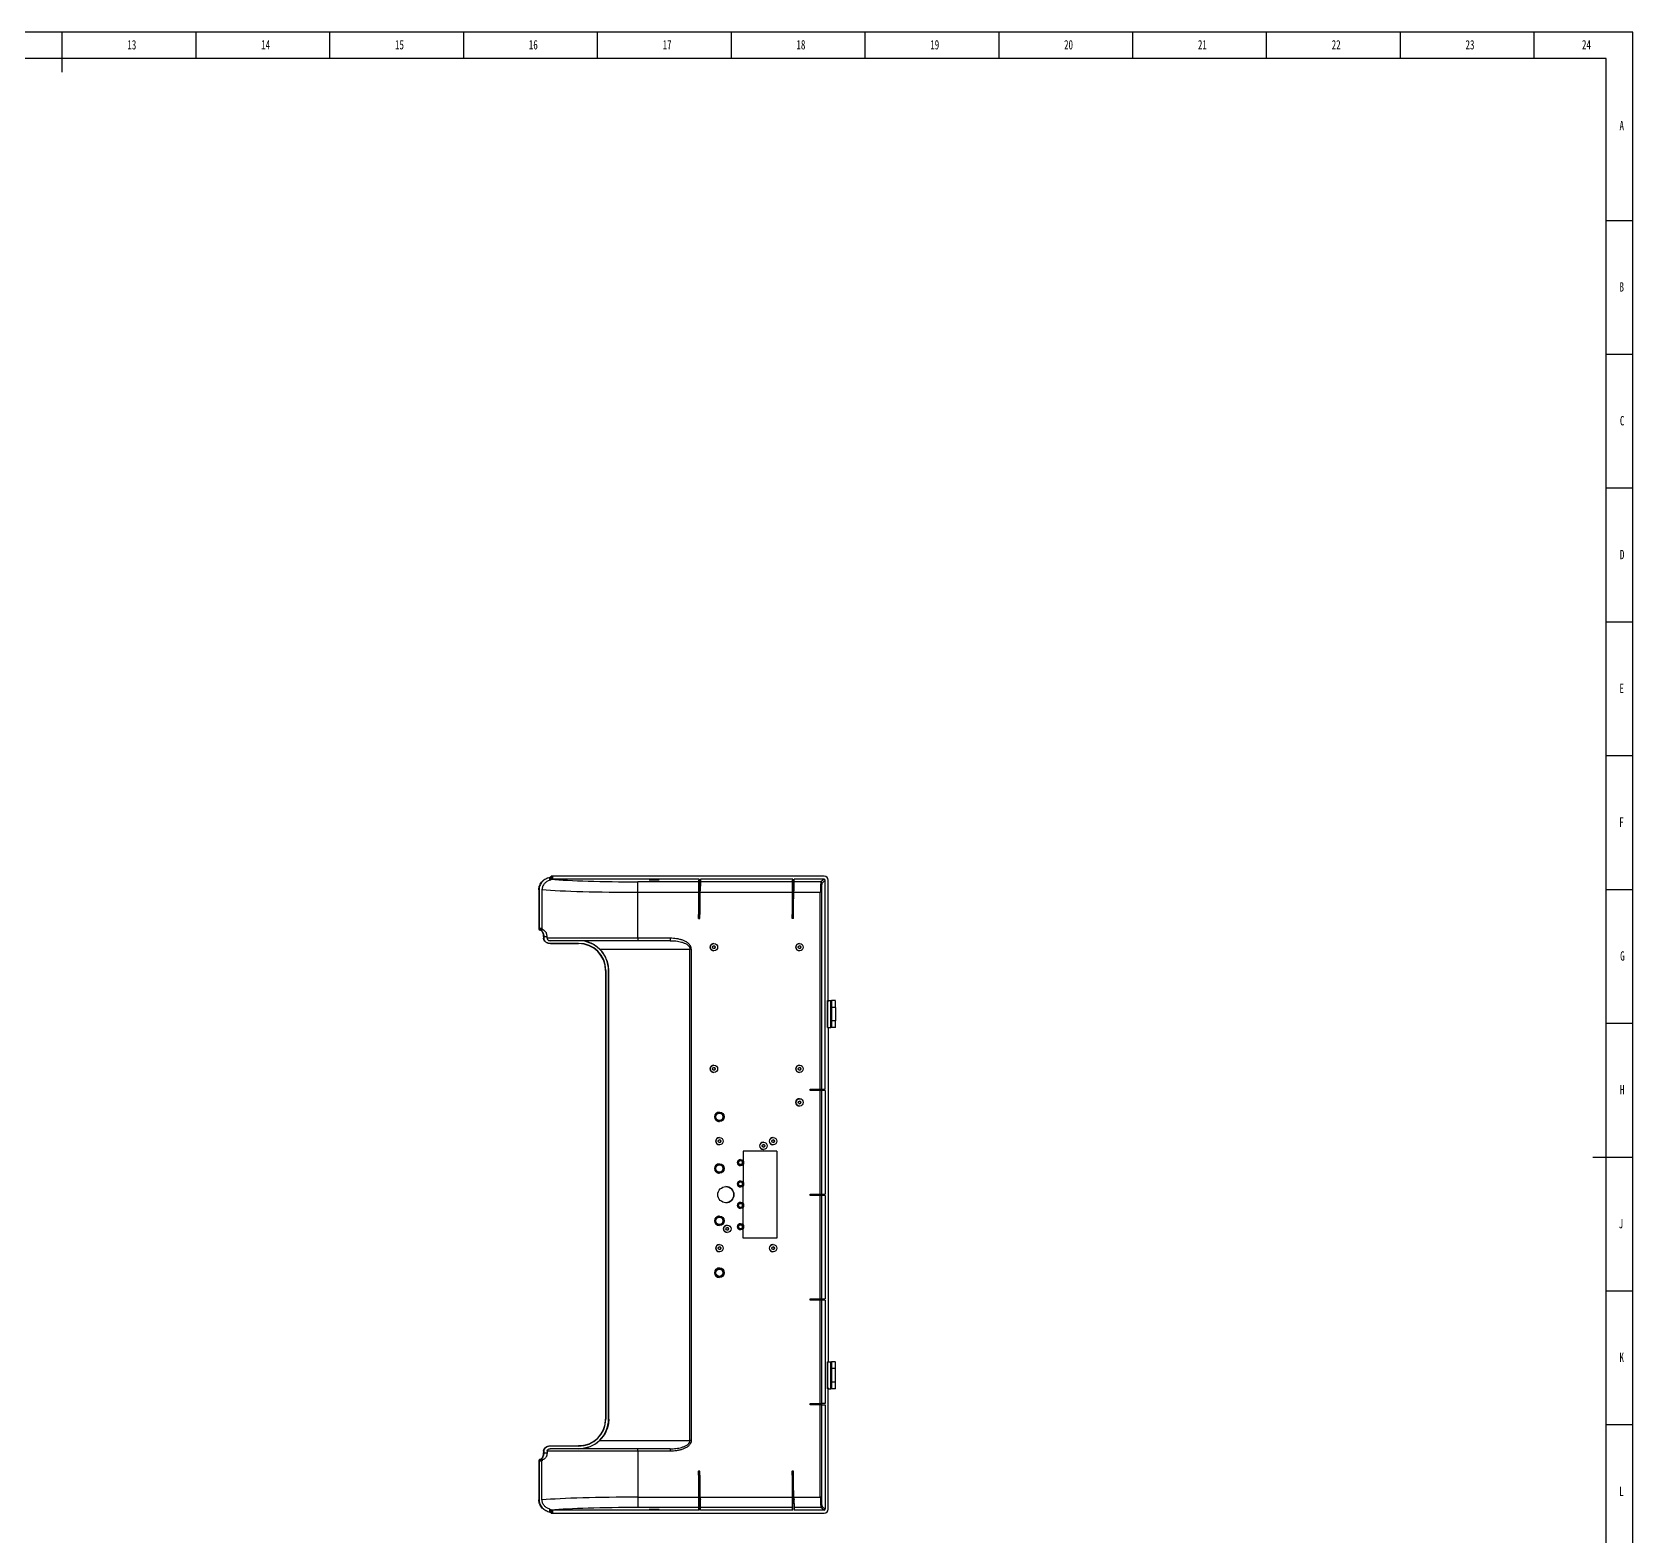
# Model space of a CAD drawing. Header units: millimetres. Extents: x 0 to 2378, y -348 to 1682.
# Drawn here: x 1182 to 2378, y 558 to 1682 of the extents above; entities that cross this region are included whole.
import ezdxf

# ---------------------------------------------------------------- set-up
doc = ezdxf.new("R2010")
doc.units = ezdxf.units.MM
doc.header["$LTSCALE"] = 2
doc.layers.add('10', color=7, linetype='Continuous')
doc.layers.add('5', color=7, linetype='Continuous')
doc.styles.add('SLDTEXTSTYLE5', font='TXT', dxfattribs={"width": 0.7})

msp = doc.modelspace()

# ---------------------------------------------------------------- linework, layer by layer
at = {"color": 7, "linetype": 'Continuous', "lineweight": 25}
for p, q in [((1560.3, 1041), (1560.3, 1012)), ((1560.5, 1041), (1560.3, 1041)), ((1560.5, 1041), (1560.5, 1012)), ((1562.7, 1041), (1562.7, 1012)), ((1568.6, 1048.1), (1568.6, 1050.2)), ((1568.6, 1050.2), (1569.6, 1050.2)), ((1569.6, 1048.8), (1569.6, 1051)), ((1569.6, 1051), (1569.6, 1051)), ((1569.6, 1050.2), (1569.6, 1048.5)), ((1569.6, 1048.8), (1569.6, 1048.8)), ((1570.6, 1051.1), (1570.6, 1048.9)), ((1773.6, 1051.1), (1570.6, 1051.1)), ((1680.1, 1048.9), (1570.6, 1048.9)), ((1679.7, 1046.8), (1634.4, 1046.8)), ((1645, 1048.5), (1645, 1048.3)), ((1645, 1048.3), (1648, 1048.3)), ((1648.1, 1048.5), (1645.1, 1048.5)), ((1648, 1048.5), (1648, 1048.3)), ((1679.7, 1046.8), (1680.1, 1048.9)), ((1680.1, 1048.9), (1680.1, 1043.7)), ((1680.1, 1043.7), (1681.1, 1043.7)), ((1750.1, 1048.9), (1681.1, 1048.9)), ((1681.1, 1048.9), (1681.1, 1043.7)), ((1749.7, 1046.8), (1681.1, 1046.8)), ((1749.7, 1046.8), (1750.1, 1048.9)), ((1750.1, 1048.9), (1750.1, 1043.7)), ((1750.1, 1043.7), (1751.1, 1043.7)), ((1773.6, 1048.9), (1751.1, 1048.9)), ((1751.1, 1043.7), (1751.1, 1048.9)), ((1771.2, 1046.8), (1751.1, 1046.8)), ((1773.6, 1048.9), (1771.2, 1046.8)), ((1772, 1046), (1774.4, 1048.1)), ((1774.4, 944.3), (1774.4, 1048.1)), ((1774.4, 1048.1), (1774.4, 1048.1)), ((1776.6, 958.1), (1776.6, 1048.1)), ((1634.3, 1039.1), (1634.3, 1039.1)), ((1634.3, 1004.7), (1634.3, 1039.1)), ((1634.3, 1039.1), (1679.6, 1039.1)), ((1679.6, 1039.1), (1679.6, 1019.6)), ((1679.7, 1039.1), (1680.1, 1040.7)), ((1679.7, 1039.1), (1680.7, 1039.1)), ((1679.7, 1034.1), (1679.7, 1022.6)), ((1679.7, 1034.1), (1680.7, 1034.1)), ((1680.1, 1040.7), (1681.1, 1040.7)), ((1680.7, 1039.1), (1681.1, 1040.7)), ((1680.7, 1039.1), (1749.6, 1039.1)), ((1680.7, 1034.1), (1680.7, 1022.6)), ((1749.6, 1039.1), (1749.6, 1019.6)), ((1749.7, 1039.1), (1750.1, 1040.7)), ((1749.7, 1039.1), (1750.7, 1039.1)), ((1749.7, 1034.1), (1749.7, 1022.6)), ((1750.7, 1034.1), (1749.7, 1034.1)), ((1751.1, 1040.7), (1750.1, 1040.7)), ((1750.7, 1039.1), (1751.1, 1040.7)), ((1750.7, 1039.1), (1770.7, 1039.1)), ((1750.7, 1022.6), (1750.7, 1034.1)), ((1771.5, 1039.1), (1770.7, 1039.1)), ((1770.7, 891.9), (1770.7, 1039.1)), ((1771.5, 1039.1), (1771.5, 891.9)), ((1679.6, 1019.6), (1679.6, 1019.6)), ((1679.6, 1019.6), (1680.6, 1019.6)), ((1679.7, 1022.6), (1680.7, 1022.6)), ((1749.6, 1019.6), (1749.6, 1019.6)), ((1750.6, 1019.6), (1749.6, 1019.6)), ((1749.7, 1022.6), (1750.7, 1022.6)), ((1560.5, 1012), (1560.3, 1012)), ((1563.9, 1006.1), (1563.9, 1004.7)), ((1564.1, 1006.1), (1563.9, 1006.1)), ((1564.1, 1006.1), (1566.5, 1006.1)), ((1564.1, 1006.1), (1564.1, 1004.7)), ((1566.5, 1004.7), (1566.5, 1006.1)), ((1564.1, 1004.7), (1563.9, 1004.7)), ((1634.3, 1004.7), (1566.5, 1004.7)), ((1590.1, 1002.9), (1568.8, 1002.9)), ((1569, 1000.9), (1590.1, 1000.9)), ((1590.1, 1000.7), (1569, 1000.7)), ((1590.4, 1002.9), (1590.1, 1002.9)), ((1658.5, 1002.9), (1590.4, 1002.9)), ((1605.7, 996.7), (1673.3, 996.7)), ((1658.5, 1004.7), (1634.3, 1004.7)), ((1673.3, 629.4), (1673.3, 996.7)), ((1674.3, 996.7), (1673.3, 996.7)), ((1674.3, 996.7), (1674.3, 629.4)), ((1691.2, 1000.8), (1691.1, 1000.8)), ((1691.1, 995.3), (1691.2, 995.3)), ((1755.2, 1000.8), (1755.1, 1000.8)), ((1755.1, 995.3), (1755.2, 995.3)), ((1610.1, 980.7), (1610.1, 645.4)), ((1610.4, 980.7), (1610.1, 980.7)), ((1610.4, 980.7), (1610.4, 645.4)), ((1612.3, 645.4), (1612.3, 980.7)), ((1612.3, 980.7), (1612.6, 980.7)), ((1612.6, 645.4), (1612.6, 980.7)), ((1776, 958.1), (1776.6, 957.5)), ((1776, 958.1), (1776, 938.1)), ((1776, 938.1), (1776, 958.1)), ((1776.6, 958.1), (1776.6, 957.5)), ((1776.6, 958.1), (1778.5, 958.1)), ((1778.5, 938.1), (1778.5, 958.1)), ((1778.5, 958.1), (1779, 958.1)), ((1779, 958.1), (1779, 938.1)), ((1779, 958.1), (1779.1, 958.1)), ((1782.1, 958.1), (1779.1, 958.1)), ((1779.1, 953.1), (1779.1, 943.1)), ((1782.1, 953.1), (1779.1, 953.1)), ((1779.1, 951.6), (1779.1, 944.6)), ((1779.1, 944.6), (1779.1, 951.6)), ((1779.1, 951.6), (1779.1, 951.6)), ((1782.1, 953.1), (1782.1, 943.1)), ((1774.4, 891.9), (1774.4, 944.3)), ((1776, 938.1), (1778.5, 938.1)), ((1776, 938.1), (1776, 938.1)), ((1776.6, 938.1), (1776.6, 812.6)), ((1779, 938.1), (1778.5, 938.1)), ((1779.1, 938.1), (1779, 938.1)), ((1779.1, 944.6), (1779.1, 944.6)), ((1782.1, 943.1), (1779.1, 943.1)), ((1782.1, 938.1), (1779.1, 938.1)), ((1691.2, 909.8), (1691.1, 909.8)), ((1755.2, 909.8), (1755.1, 909.8)), ((1691.1, 904.3), (1691.2, 904.3)), ((1755.1, 904.3), (1755.2, 904.3)), ((1763.1, 890.9), (1763.1, 891.9)), ((1763.1, 891.9), (1771.6, 891.9)), ((1763.1, 890.9), (1763.1, 891.9)), ((1763.1, 891.9), (1763.1, 891.9)), ((1771.6, 890.9), (1763.1, 890.9)), ((1763.1, 890.9), (1763.1, 890.9)), ((1770.7, 813.6), (1770.7, 890.9)), ((1771.5, 890.9), (1771.5, 813.6)), ((1771.6, 891.9), (1771.6, 890.9)), ((1771.6, 891.9), (1774.4, 891.9)), ((1774.4, 890.9), (1771.6, 890.9)), ((1774.4, 890.9), (1774.4, 813.6)), ((1695.4, 874.9), (1695.3, 874.9)), ((1755.2, 884.8), (1755.1, 884.8)), ((1755.1, 879.3), (1755.2, 879.3)), ((1695.3, 867.8), (1695.4, 867.8)), ((1695.4, 855.8), (1695.3, 855.8)), ((1695.3, 850.3), (1695.4, 850.3)), ((1728.2, 852.3), (1728.1, 852.3)), ((1735.4, 855.8), (1735.3, 855.8)), ((1735.3, 850.3), (1735.4, 850.3)), ((1711.1, 839.4), (1711.1, 839.4)), ((1738.1, 845.6), (1713.1, 845.6)), ((1713.1, 845.6), (1713.1, 838.3)), ((1728.1, 846.8), (1728.2, 846.8)), ((1738.1, 845.6), (1738.1, 780.6)), ((1738.1, 845.6), (1738.1, 780.6)), ((1695.4, 836.1), (1695.3, 836.1)), ((1695.3, 829), (1695.4, 829)), ((1711.1, 834.8), (1711.1, 834.8)), ((1713.1, 835.8), (1713.1, 822.3)), ((1711.1, 823.4), (1711.1, 823.4)), ((1711.1, 818.8), (1711.1, 818.8)), ((1713.1, 806.3), (1713.1, 819.8)), ((1763.1, 812.6), (1763.1, 813.6)), ((1763.1, 813.6), (1771.6, 813.6)), ((1763.1, 812.6), (1763.1, 813.6)), ((1763.1, 813.6), (1763.1, 813.6)), ((1771.6, 813.6), (1771.6, 812.6)), ((1771.6, 813.6), (1774.4, 813.6)), ((1711.1, 807.4), (1711.1, 807.4)), ((1711.1, 802.8), (1711.1, 802.8)), ((1713.1, 790.3), (1713.1, 803.8)), ((1771.6, 812.6), (1763.1, 812.6)), ((1763.1, 812.6), (1763.1, 812.6)), ((1770.7, 735.3), (1770.7, 812.6)), ((1771.5, 812.6), (1771.5, 735.3)), ((1774.4, 812.6), (1771.6, 812.6)), ((1774.4, 812.6), (1774.4, 735.3)), ((1776.6, 812.6), (1776.6, 688.1)), ((1695.4, 797.1), (1695.3, 797.1)), ((1695.3, 790), (1695.4, 790)), ((1701.2, 790.3), (1701.1, 790.3)), ((1711.1, 791.4), (1711.1, 791.4)), ((1701.1, 784.8), (1701.2, 784.8)), ((1711.1, 786.8), (1711.1, 786.8)), ((1713.1, 780.6), (1713.1, 787.8)), ((1738.1, 780.6), (1713.1, 780.6)), ((1695.4, 775.8), (1695.3, 775.8)), ((1695.3, 770.3), (1695.4, 770.3)), ((1735.4, 775.8), (1735.3, 775.8)), ((1735.3, 770.3), (1735.4, 770.3)), ((1695.4, 758.4), (1695.3, 758.4)), ((1695.3, 751.3), (1695.4, 751.3)), ((1763.1, 734.3), (1763.1, 735.3)), ((1763.1, 735.3), (1771.6, 735.3)), ((1763.1, 734.3), (1763.1, 735.3)), ((1763.1, 735.3), (1763.1, 735.3)), ((1771.6, 734.3), (1763.1, 734.3)), ((1763.1, 734.3), (1763.1, 734.3)), ((1770.7, 657), (1770.7, 734.3)), ((1771.5, 734.3), (1771.5, 657)), ((1771.6, 735.3), (1771.6, 734.3)), ((1771.6, 735.3), (1774.4, 735.3)), ((1774.4, 734.3), (1771.6, 734.3)), ((1774.4, 734.3), (1774.4, 683.1)), ((1774.4, 683.1), (1774.4, 657)), ((1776, 668.1), (1776, 688.1)), ((1776, 688.1), (1776, 668.1)), ((1776, 688.1), (1778.5, 688.1)), ((1776, 688.1), (1776, 688.1)), ((1778.5, 668.1), (1778.5, 688.1)), ((1778.5, 688.1), (1779, 688.1)), ((1779, 688.1), (1779, 668.1)), ((1779.1, 688.1), (1779, 688.1)), ((1782.1, 688.1), (1779.1, 688.1)), ((1782.1, 683.1), (1779.1, 683.1)), ((1779.1, 673.1), (1779.1, 683.1)), ((1782.1, 673.1), (1782.1, 683.1)), ((1779.1, 674.6), (1779.1, 681.6)), ((1779.1, 681.6), (1779.1, 674.6)), ((1779.1, 681.6), (1779.1, 681.6)), ((1779.1, 674.6), (1779.1, 674.6)), ((1782.1, 673.1), (1779.1, 673.1)), ((1776.6, 668.7), (1776, 668.1)), ((1776.6, 668.7), (1776.6, 668.1)), ((1776.6, 578.1), (1776.6, 668.1)), ((1776.6, 668.1), (1778.5, 668.1)), ((1779, 668.1), (1778.5, 668.1)), ((1779, 668.1), (1779.1, 668.1)), ((1782.1, 668.1), (1779.1, 668.1)), ((1763.1, 656), (1763.1, 657)), ((1763.1, 657), (1771.6, 657)), ((1763.1, 657), (1763.1, 656)), ((1763.1, 657), (1763.1, 657)), ((1771.6, 656), (1763.1, 656)), ((1763.1, 656), (1763.1, 656)), ((1770.7, 587.1), (1770.7, 656)), ((1771.5, 656), (1771.5, 587.1)), ((1771.6, 657), (1771.6, 656)), ((1774.4, 657), (1771.6, 657)), ((1771.6, 656), (1774.4, 656)), ((1774.4, 656), (1774.4, 578.1)), ((1610.4, 645.4), (1610.1, 645.4)), ((1612.3, 645.4), (1612.6, 645.4)), ((1590.1, 623.2), (1568.8, 623.2)), ((1569, 625.4), (1590.1, 625.4)), ((1590.1, 625.2), (1569, 625.2)), ((1590.4, 623.2), (1590.1, 623.2)), ((1658.5, 623.2), (1590.4, 623.2)), ((1605.7, 629.4), (1673.3, 629.4)), ((1674.3, 629.4), (1673.3, 629.4)), ((1560.3, 614.1), (1560.3, 585.1)), ((1560.5, 614.1), (1560.3, 614.1)), ((1560.5, 614.1), (1560.5, 585.1)), ((1562.7, 585.1), (1562.7, 614.1)), ((1563.9, 621.4), (1563.9, 620.1)), ((1564.1, 621.4), (1563.9, 621.4)), ((1564.1, 620.1), (1563.9, 620.1)), ((1564.1, 621.4), (1564.1, 620.1)), ((1564.1, 620.1), (1566.5, 620.1)), ((1566.5, 621.4), (1566.5, 620.1)), ((1634.3, 621.4), (1566.5, 621.4)), ((1634.3, 621.4), (1634.3, 587.1)), ((1658.5, 621.4), (1634.3, 621.4)), ((1679.6, 606.6), (1679.6, 587.1)), ((1679.6, 606.6), (1679.6, 606.6)), ((1679.6, 606.6), (1680.6, 606.6)), ((1679.7, 603.6), (1679.7, 592)), ((1679.7, 603.6), (1680.7, 603.6)), ((1680.7, 603.6), (1680.7, 592)), ((1749.6, 606.6), (1749.6, 587.1)), ((1749.6, 606.6), (1749.6, 606.6)), ((1749.6, 606.6), (1750.6, 606.6)), ((1749.7, 603.6), (1749.7, 592)), ((1750.7, 603.6), (1749.7, 603.6)), ((1750.7, 592), (1750.7, 603.6)), ((1634.3, 587.1), (1634.3, 587.1)), ((1634.3, 587.1), (1679.6, 587.1)), ((1679.7, 592), (1680.7, 592)), ((1679.7, 587), (1680.1, 585.4)), ((1679.7, 587), (1680.7, 587)), ((1680.7, 587.1), (1749.6, 587.1)), ((1680.7, 587), (1681.1, 585.4)), ((1749.7, 592), (1750.7, 592)), ((1749.7, 587), (1750.1, 585.4)), ((1750.7, 587), (1749.7, 587)), ((1750.7, 587.1), (1770.7, 587.1)), ((1750.7, 587), (1751.1, 585.4)), ((1771.5, 587.1), (1770.7, 587.1)), ((1560.3, 585.1), (1560.5, 585.1)), ((1568.6, 575.9), (1568.6, 578)), ((1569.6, 575.9), (1568.6, 575.9)), ((1569.6, 577.6), (1569.6, 575.9)), ((1569.6, 577.3), (1569.6, 577.3)), ((1569.6, 575.1), (1569.6, 577.3)), ((1569.6, 575.1), (1569.6, 575.1)), ((1639.2, 577.3), (1570.6, 577.3)), ((1570.6, 577.3), (1570.6, 575.1)), ((1570.6, 575.1), (1773.6, 575.1)), ((1679.7, 579.3), (1634.4, 579.3)), ((1680.1, 577.3), (1639.2, 577.3)), ((1648, 577.8), (1645, 577.8)), ((1645, 577.8), (1645, 577.6)), ((1645.1, 577.6), (1648.1, 577.6)), ((1648, 577.8), (1648, 577.6)), ((1680.1, 577.3), (1679.7, 579.3)), ((1680.1, 585.4), (1681.1, 585.4)), ((1680.1, 577.3), (1680.1, 582.4)), ((1680.1, 582.4), (1681.1, 582.4)), ((1681.1, 577.3), (1681.1, 582.4)), ((1749.7, 579.3), (1681.1, 579.3)), ((1750.1, 577.3), (1681.1, 577.3)), ((1750.1, 577.3), (1749.7, 579.3)), ((1750.1, 585.4), (1751.1, 585.4)), ((1750.1, 577.3), (1750.1, 582.4)), ((1751.1, 582.4), (1750.1, 582.4)), ((1751.1, 582.4), (1751.1, 577.3)), ((1771.2, 579.3), (1751.1, 579.3)), ((1773.6, 577.3), (1751.1, 577.3)), ((1773.6, 577.3), (1771.2, 579.3)), ((1772, 580.1), (1774.4, 578.1)), ((1774.4, 578.1), (1774.4, 578.1))]:
    msp.add_line(p, q, dxfattribs=at)
at = {"color": 7, "linetype": 'Continuous', "lineweight": 25, "flags": 128}
for points in [[(1779.1, 951.6), (1779.1, 952.4), (1779.1, 953), (1779.1, 953.5), (1779.1, 953.7), (1779.1, 953.5), (1779.1, 953), (1779.1, 952.4), (1779.1, 951.6)], [(1779.1, 944.6), (1779.1, 943.8), (1779.1, 943.1), (1779.1, 942.6), (1779.1, 942.5), (1779.1, 942.6), (1779.1, 943.1), (1779.1, 943.8), (1779.1, 944.6)], [(1779.1, 681.6), (1779.1, 682.4), (1779.1, 683), (1779.1, 683.5), (1779.1, 683.7), (1779.1, 683.5), (1779.1, 683), (1779.1, 682.4), (1779.1, 681.6)], [(1779.1, 674.6), (1779.1, 673.7), (1779.1, 673.1), (1779.1, 672.6), (1779.1, 672.5), (1779.1, 672.6), (1779.1, 673.1), (1779.1, 673.7), (1779.1, 674.6)]]:
    msp.add_lwpolyline(points, dxfattribs=at)
at = {"color": 7, "linetype": 'Continuous', "lineweight": 25}
for centre, radius in [((1691.2, 998.1), 2.75), ((1691.2, 998.1), 1), ((1755.2, 998.1), 2.75), ((1755.2, 998.1), 1), ((1691.2, 907.1), 2.75), ((1755.2, 907.1), 2.75), ((1691.2, 907.1), 1), ((1755.2, 907.1), 1), ((1695.4, 871.3), 3.55), ((1695.4, 871.3), 2.75), ((1755.2, 882.1), 2.75), ((1755.2, 882.1), 1), ((1695.4, 853.1), 2.75), ((1695.4, 853.1), 1), ((1728.2, 849.6), 2.75), ((1728.2, 849.6), 1), ((1735.4, 853.1), 2.75), ((1735.4, 853.1), 1), ((1711.1, 837.1), 2.3), ((1711.1, 837.1), 1.5), ((1695.4, 832.6), 3.55), ((1695.4, 832.6), 2.75), ((1700.1, 813.1), 6), ((1711.1, 821.1), 2.3), ((1711.1, 821.1), 1.5), ((1711.1, 805.1), 2.3), ((1711.1, 805.1), 1.5), ((1695.4, 793.6), 3.55), ((1695.4, 793.6), 2.75), ((1701.2, 787.6), 2.75), ((1711.1, 789.1), 2.3), ((1711.1, 789.1), 1.5), ((1701.2, 787.6), 1), ((1695.4, 773.1), 2.75), ((1695.4, 773.1), 1), ((1735.4, 773.1), 2.75), ((1735.4, 773.1), 1), ((1695.4, 754.8), 3.55), ((1695.4, 754.8), 2.75)]:
    msp.add_circle(centre, radius, dxfattribs=at)
for centre, radius, start, end in [((1873, 1040.9), 193.4, 178.2292, 180.5372), ((1605.7, 1043), 74.4, 358.2292, 0.5372), ((1606.7, 1043), 74.4, 358.2292, 0.5372), ((1943, 1040.9), 193.4, 178.2292, 180.5372), ((1675.7, 1043), 74.4, 358.2292, 0.5372), ((1676.7, 1043), 74.4, 358.2292, 0.5372), ((1771.1, 1046), 0.802, 0.2046, 89.7918), ((1803.6, 1035.3), 124, 178.2292, 180.5372), ((1804.6, 1035.3), 124, 178.2292, 180.5372), ((1873.6, 1035.3), 124, 178.2292, 180.5372), ((1874.6, 1035.3), 124, 178.2292, 180.5372), ((1613.5, 1021.8), 66.1, 358.0505, 0.6496), ((1614.5, 1021.8), 66.1, 358.0505, 0.6496), ((1683.5, 1021.8), 66.1, 358.0505, 0.6496), ((1684.5, 1021.8), 66.1, 358.0505, 0.6496), ((1568.1, 1000.9), 0.835, 349.6384, 3.4203), ((1589.3, 1000.9), 0.835, 349.6384, 3.4203), ((1698.2, 1004.3), 39.7, 179.3504, 181.9495), ((1691.1, 998.1), 2.75, 90.0027, 269.9973), ((1691.1, 998.1), 1, 272.8643, 87.1357), ((1755.1, 998.1), 2.75, 90.0027, 269.9973), ((1755.1, 998.1), 1, 272.8643, 87.1357), ((1668.9, 954.3), 110.2, 359.3503, 1.9496), ((1671.9, 954.3), 110.2, 359.3503, 1.9496), ((1668.9, 941.8), 110.2, 358.0504, 0.6497), ((1671.9, 941.8), 110.2, 358.0504, 0.6497), ((1691.1, 907.1), 2.75, 90.0027, 269.9973), ((1755.1, 907.1), 2.75, 90.0027, 269.9973), ((1691.1, 907.1), 1, 272.8643, 87.1357), ((1755.1, 907.1), 1, 272.8643, 87.1357), ((1695.3, 871.3), 3.55, 90.0019, 180.0018), ((1695.3, 871.3), 2.75, 270.0027, 89.9973), ((1755.1, 882.1), 2.75, 90.0027, 269.9973), ((1755.1, 882.1), 1, 272.8643, 87.1357), ((1695.3, 871.3), 3.55, 179.9979, 269.9984), ((1695.3, 853.1), 2.75, 90.0027, 269.9973), ((1695.3, 853.1), 1, 271.9534, 88.0466), ((1728.1, 849.6), 2.75, 90.0017, 180.002), ((1728.1, 849.6), 2.75, 179.9977, 269.9986), ((1728.1, 849.6), 1, 271.9535, 88.0465), ((1735.3, 853.1), 2.75, 90.0027, 269.9973), ((1735.3, 853.1), 1, 271.9535, 88.0465), ((1711.1, 837.1), 2.3, 90.0025, 269.9975), ((1711.1, 837.1), 1.5, 271.5632, 88.4368), ((1695.3, 832.6), 3.55, 90.0019, 180.0018), ((1695.3, 832.6), 3.55, 179.9979, 269.9984), ((1695.3, 832.6), 2.75, 270.0027, 89.9973), ((1700.1, 813.1), 6, 270.0028, 89.9972), ((1711.1, 821.1), 2.3, 90.0025, 269.9975), ((1711.1, 821.1), 1.5, 271.5632, 88.4368), ((1711.1, 805.1), 2.3, 90.0025, 269.9975), ((1711.1, 805.1), 1.5, 271.5632, 88.4368), ((1695.3, 793.6), 3.55, 90.0016, 180.0021), ((1695.3, 793.6), 3.55, 179.9982, 269.9981), ((1695.3, 793.6), 2.75, 270.0027, 89.9973), ((1701.1, 787.6), 2.75, 90.0017, 180.002), ((1711.1, 789.1), 2.3, 90.0025, 269.9975), ((1711.1, 789.1), 1.5, 271.5633, 88.4367), ((1701.1, 787.6), 2.75, 179.9977, 269.9986), ((1701.1, 787.6), 1, 271.9534, 88.0466), ((1695.3, 773.1), 2.75, 90.0027, 269.9973), ((1695.3, 773.1), 1, 271.9534, 88.0466), ((1735.3, 773.1), 2.75, 90.0027, 269.9973), ((1735.3, 773.1), 1, 271.9534, 88.0466), ((1695.3, 754.8), 3.55, 90.0016, 180.0021), ((1695.3, 754.8), 3.55, 179.9982, 269.9981), ((1695.3, 754.8), 2.75, 270.0027, 89.9973), ((1668.9, 684.3), 110.2, 359.3503, 1.9496), ((1671.9, 684.3), 110.2, 359.3503, 1.9496), ((1668.9, 671.8), 110.2, 358.0504, 0.6497), ((1671.9, 671.8), 110.2, 358.0504, 0.6497), ((1568.1, 625.2), 0.835, 356.5797, 10.3616), ((1589.3, 625.2), 0.835, 356.5797, 10.3616), ((1698.2, 621.8), 39.7, 178.0505, 180.6496), ((1613.5, 604.3), 66.1, 359.3504, 1.9495), ((1614.5, 604.3), 66.1, 359.3504, 1.9495), ((1683.5, 604.3), 66.1, 359.3504, 1.9495), ((1684.5, 604.3), 66.1, 359.3504, 1.9495), ((1873, 585.2), 193.4, 179.4628, 181.7708), ((1803.6, 590.8), 124, 179.4628, 181.7708), ((1804.6, 590.8), 124, 179.4628, 181.7708), ((1943, 585.2), 193.4, 179.4628, 181.7708), ((1873.6, 590.8), 124, 179.4628, 181.7708), ((1874.6, 590.8), 124, 179.4628, 181.7708), ((1605.7, 583.1), 74.4, 359.4628, 1.7708), ((1606.7, 583.1), 74.4, 359.4628, 1.7708), ((1675.7, 583.1), 74.4, 359.4628, 1.7708), ((1676.7, 583.1), 74.4, 359.4628, 1.7708), ((1771.1, 580.1), 0.802, 270.2082, 359.7954)]:
    msp.add_arc(centre, radius, start, end, dxfattribs=at)
for centre, major_axis, ratio, start_param, end_param in [((1636.6, 1043.2), (86.3, 0), 0.047667, 3.685309, 4.685604), ((1570.6, 1051), (1, 0.001), 0.052404, 1.55942, 3.130217), ((1570.6, 1048.8), (1, 0.001), 0.052404, 1.55942, 3.130217), ((1636.6, 1051), (78.5, 0), 0.052404, 3.68984, 4.684851), ((1645.1, 1048.4), (2.25, 0), 0.052404, 1.55942, 4.701013), ((1648.1, 1048.4), (2.25, 0), 0.052404, 4.701013, 7.842606), ((1771.2, 1039.1), (0, 7.8), 0.058374, 0.05236, 1.570796), ((1772, 1039.1), (0, 7), 0.063749, 0.05236, 1.570796), ((1773.6, 1048.1), (2.1, 2.15), 0.997264, 5.487412, 7.055469), ((1773.6, 1048.1), (0.561, 0.574), 0.997264, 5.487412, 7.055469), ((1574.4, 1006.1), (121.6, 0), 0.049325, 1.666571, 1.684943), ((1574.4, 1006.1), (121.6, 0), 0.041124, 1.661888, 1.681381), ((1590.1, 980.7), (22.3, 0), 0.996668, 0, 1.570796), ((1590.1, 980.7), (20.3, 0), 0.996668, 0, 1.570796), ((1590.1, 980.7), (20.1, 0), 0.996626, 0, 1.570796), ((1590.1, 645.4), (22.3, 0), 0.996668, 4.712389, 6.283185), ((1590.1, 645.4), (20.3, 0), 0.996668, 4.712389, 6.283185), ((1590.1, 645.4), (20.1, 0), 0.996626, 4.712389, 6.283185), ((1574.4, 620.1), (121.6, 0), 0.049325, 4.598243, 4.616614), ((1574.4, 620.1), (121.6, 0), 0.041124, 4.601804, 4.621297), ((1636.6, 582.9), (86.3, 0), 0.047667, 1.597581, 2.597876), ((1771.2, 587.1), (0, 7.8), 0.058374, 1.570796, 3.089233), ((1772, 587.1), (0, 7), 0.063749, 1.570796, 3.089233), ((1636.6, 575.2), (78.5, 0), 0.052404, 1.598334, 2.593345), ((1570.6, 577.3), (1, -0.001), 0.052404, 3.152969, 4.723765), ((1570.6, 575.1), (1, -0.001), 0.052404, 3.152969, 4.723765), ((1645.1, 577.7), (2.25, 0), 0.052404, 1.582172, 4.723765), ((1648.1, 577.7), (2.25, 0), 0.052404, 4.723765, 7.865358), ((1773.6, 578.1), (-2.1, 2.15), 0.997264, 2.369309, 3.937366), ((1773.6, 578.1), (-0.561, 0.574), 0.997264, 2.369309, 3.937366)]:
    msp.add_ellipse(centre, major_axis=major_axis, ratio=ratio, start_param=start_param, end_param=end_param, dxfattribs=at)
for points, knots in [([(1560.3, 1041), (1560.3, 1041.6), (1560.4, 1042.2), (1560.6, 1043), (1560.6, 1043.3), (1560.8, 1043.8), (1560.9, 1044.1), (1561.2, 1044.9), (1561.5, 1045.4), (1562.1, 1046.3), (1562.5, 1046.8), (1563.7, 1048), (1564.6, 1048.7), (1566.1, 1049.5), (1566.6, 1049.8), (1567.7, 1050.2), (1568.2, 1050.3), (1568.8, 1050.4)], [0, 0, 0, 0, 0.125, 0.125, 0.1875, 0.1875, 0.25, 0.25, 0.375, 0.375, 0.5, 0.5, 0.75, 0.75, 0.875, 0.875, 1, 1, 1, 1]), ([(1568.6, 1050.2), (1568, 1050.1), (1567.5, 1049.9), (1566.7, 1049.6), (1566.5, 1049.5), (1566, 1049.3), (1565.7, 1049.1), (1565, 1048.7), (1564.6, 1048.4), (1563.7, 1047.8), (1563.3, 1047.4), (1562.5, 1046.6), (1562.2, 1046.2), (1561.6, 1045.2), (1561.4, 1044.8), (1561.1, 1044), (1561, 1043.7), (1560.8, 1043.2), (1560.7, 1042.9), (1560.6, 1042.1), (1560.5, 1041.6), (1560.5, 1041)], [0, 0, 0, 0, 0.125, 0.125, 0.1875, 0.1875, 0.25, 0.25, 0.375, 0.375, 0.5, 0.5, 0.625, 0.625, 0.75, 0.75, 0.8125, 0.8125, 0.875, 0.875, 1, 1, 1, 1]), ([(1568.6, 1048.1), (1567.8, 1047.9), (1567, 1047.5), (1566, 1046.9), (1565.6, 1046.6), (1565, 1046.1), (1564.7, 1045.8), (1564.2, 1045.2), (1564, 1044.9), (1563.5, 1044.2), (1563.3, 1043.8), (1563, 1043), (1562.9, 1042.6), (1562.8, 1041.8), (1562.7, 1041.4), (1562.7, 1041)], [0, 0, 0, 0, 0.25, 0.25, 0.375, 0.375, 0.5, 0.5, 0.625, 0.625, 0.75, 0.75, 0.875, 0.875, 1, 1, 1, 1]), ([(1568.6, 1050.2), (1568.6, 1050.2), (1568.7, 1050.3), (1568.7, 1050.4), (1568.7, 1050.4), (1568.8, 1050.4), (1568.8, 1050.4), (1568.8, 1050.4)], [0, 0, 0, 0, 0.5, 0.5, 0.75, 0.75, 1, 1, 1, 1]), ([(1569.6, 1048.5), (1569.6, 1048.5), (1569.5, 1048.5), (1569.4, 1048.4), (1569.4, 1048.4), (1569.1, 1048.3), (1568.8, 1048.2), (1568.6, 1048.1)], [0, 0, 0, 0, 0.25, 0.25, 0.5, 0.5, 1, 1, 1, 1]), ([(1569.6, 1050.8), (1569.6, 1050.7), (1569.5, 1050.7), (1569.3, 1050.6), (1569.2, 1050.6), (1569, 1050.5), (1568.9, 1050.5), (1568.8, 1050.4)], [0, 0, 0, 0, 0.5, 0.5, 0.75, 0.75, 1, 1, 1, 1]), ([(1634.3, 1039.1), (1634.3, 1039.5), (1634.3, 1040), (1634.3, 1040.8), (1634.3, 1041), (1634.3, 1041.5), (1634.3, 1041.7), (1634.3, 1042.4), (1634.3, 1042.8), (1634.3, 1043.7), (1634.3, 1044.1), (1634.3, 1044.8), (1634.3, 1045.1), (1634.3, 1045.5), (1634.3, 1045.7), (1634.4, 1045.9), (1634.4, 1046), (1634.4, 1046.3), (1634.4, 1046.5), (1634.4, 1046.7), (1634.4, 1046.7), (1634.4, 1046.8), (1634.4, 1046.8), (1634.4, 1046.8)], [0, 0, 0, 0, 0.125, 0.125, 0.1875, 0.1875, 0.25, 0.25, 0.375, 0.375, 0.5, 0.5, 0.625, 0.625, 0.6875, 0.6875, 0.75, 0.75, 0.875, 0.875, 0.9375, 0.9375, 1, 1, 1, 1]), ([(1560.3, 1012), (1560.3, 1011.9), (1560.3, 1011.8), (1560.4, 1011.5), (1560.5, 1011.2), (1560.7, 1011.1), (1560.9, 1011.1), (1560.9, 1011)], [0, 0, 0, 0, 0.110932, 0.338221, 0.581995, 0.864795, 1, 1, 1, 1]), ([(1560.5, 1012), (1560.5, 1011.9), (1560.5, 1011.8), (1560.6, 1011.5), (1560.6, 1011.4), (1560.7, 1011.2), (1560.7, 1011.2), (1560.8, 1011.1), (1560.9, 1011), (1560.9, 1011)], [0, 0, 0, 0, 0.25, 0.25, 0.5, 0.5, 0.75, 0.75, 1, 1, 1, 1]), ([(1560.9, 1011), (1561.1, 1011), (1561.3, 1010.9), (1561.7, 1010.8), (1561.8, 1010.7), (1562.2, 1010.4), (1562.4, 1010.3), (1562.7, 1010), (1562.9, 1009.8), (1563.2, 1009.3), (1563.3, 1009.1), (1563.6, 1008.6), (1563.7, 1008.3), (1563.9, 1007.7), (1563.9, 1007.4), (1564.1, 1006.7), (1564.1, 1006.4), (1564.1, 1006.1)], [0, 0, 0, 0, 0.125, 0.125, 0.25, 0.25, 0.375, 0.375, 0.5, 0.5, 0.625, 0.625, 0.75, 0.75, 0.875, 0.875, 1, 1, 1, 1]), ([(1563.9, 1006.1), (1563.9, 1006.6), (1563.8, 1007.5), (1563.3, 1008.9), (1562.8, 1009.8), (1562.4, 1010.2), (1562.3, 1010.3)], [0, 0, 0, 0, 0.277443, 0.554031, 0.853652, 1, 1, 1, 1]), ([(1562.7, 1012), (1562.7, 1011.9), (1562.8, 1011.8), (1562.8, 1011.5), (1562.9, 1011.4), (1563, 1011.2), (1563, 1011.2), (1563.2, 1011.1), (1563.2, 1011), (1563.3, 1011)], [0, 0, 0, 0, 0.25, 0.25, 0.5, 0.5, 0.75, 0.75, 1, 1, 1, 1]), ([(1566.5, 1006.1), (1566.5, 1006.4), (1566.4, 1006.7), (1566.4, 1007.2), (1566.3, 1007.4), (1566.3, 1007.7), (1566.2, 1007.9), (1566.1, 1008.2), (1566.1, 1008.3), (1566, 1008.6), (1565.9, 1008.8), (1565.7, 1009.2), (1565.5, 1009.4), (1565.2, 1009.8), (1565.1, 1010), (1564.7, 1010.3), (1564.6, 1010.5), (1564.2, 1010.7), (1564, 1010.8), (1563.7, 1011), (1563.5, 1011), (1563.3, 1011)], [0, 0, 0, 0, 0.125, 0.125, 0.1875, 0.1875, 0.25, 0.25, 0.3125, 0.3125, 0.375, 0.375, 0.5, 0.5, 0.625, 0.625, 0.75, 0.75, 0.875, 0.875, 1, 1, 1, 1]), ([(1569, 1000.7), (1568.4, 1000.7), (1567.8, 1000.8), (1566.9, 1001.1), (1566.6, 1001.2), (1566.1, 1001.4), (1565.8, 1001.6), (1565.4, 1001.9), (1565.1, 1002.1), (1564.7, 1002.5), (1564.5, 1002.8), (1564.2, 1003.3), (1564.1, 1003.6), (1563.9, 1004.1), (1563.9, 1004.4), (1563.9, 1004.7)], [0, 0, 0, 0, 0.25, 0.25, 0.375, 0.375, 0.5, 0.5, 0.625, 0.625, 0.75, 0.75, 0.875, 0.875, 1, 1, 1, 1]), ([(1564.1, 1004.7), (1564.1, 1004.4), (1564.1, 1004.2), (1564.2, 1003.7), (1564.3, 1003.6), (1564.4, 1003.3), (1564.5, 1003.2), (1564.7, 1002.9), (1564.9, 1002.6), (1565.3, 1002.2), (1565.5, 1002), (1566, 1001.7), (1566.2, 1001.6), (1566.7, 1001.3), (1567, 1001.2), (1567.8, 1001), (1568.4, 1000.9), (1569, 1000.9)], [0, 0, 0, 0, 0.125, 0.125, 0.1875, 0.1875, 0.25, 0.25, 0.375, 0.375, 0.5, 0.5, 0.625, 0.625, 0.75, 0.75, 1, 1, 1, 1]), ([(1566.5, 1004.7), (1566.5, 1004.6), (1566.5, 1004.5), (1566.6, 1004.2), (1566.6, 1004.1), (1566.8, 1003.8), (1566.9, 1003.7), (1567, 1003.5), (1567.2, 1003.5), (1567.5, 1003.2), (1567.7, 1003.1), (1568.3, 1003), (1568.5, 1002.9), (1568.8, 1002.9)], [0, 0, 0, 0, 0.125, 0.125, 0.25, 0.25, 0.375, 0.375, 0.5, 0.5, 0.75, 0.75, 1, 1, 1, 1]), ([(1605.7, 996.7), (1605.2, 997.2), (1604.6, 997.7), (1603.5, 998.6), (1602.9, 999), (1601.7, 999.8), (1601.1, 1000.2), (1599.8, 1000.8), (1599.2, 1001.1), (1597.9, 1001.6), (1597.2, 1001.9), (1595.8, 1002.3), (1595.2, 1002.4), (1593.8, 1002.7), (1593.2, 1002.8), (1592.1, 1002.9), (1591.8, 1002.9), (1591.3, 1002.9), (1591.1, 1002.9), (1590.8, 1002.9), (1590.6, 1002.9), (1590.4, 1002.9)], [0, 0, 0, 0, 0.125, 0.125, 0.25, 0.25, 0.375, 0.375, 0.5, 0.5, 0.625, 0.625, 0.75, 0.75, 0.875, 0.875, 0.9375, 0.9375, 0.96875, 0.96875, 1, 1, 1, 1]), ([(1612.6, 980.7), (1612.6, 982.2), (1612.4, 983.7), (1612, 985.9), (1611.8, 986.7), (1611.5, 987.7), (1611.3, 988.1), (1611.1, 988.8), (1610.9, 989.1), (1610.2, 990.8), (1609.5, 992.1), (1608.2, 994), (1607.7, 994.6), (1606.8, 995.7), (1606.2, 996.2), (1605.7, 996.7)], [0, 0, 0, 0, 0.25, 0.25, 0.375, 0.375, 0.4375, 0.4375, 0.5, 0.5, 0.75, 0.75, 0.875, 0.875, 1, 1, 1, 1]), ([(1634.3, 1004.7), (1634.3, 1004.6), (1634.3, 1004.5), (1634.3, 1004.3), (1634.3, 1004.2), (1634.3, 1003.9), (1634.3, 1003.8), (1634.3, 1003.6), (1634.3, 1003.5), (1634.3, 1003.3), (1634.3, 1003.2), (1634.3, 1003), (1634.3, 1002.9), (1634.3, 1002.9)], [0, 0, 0, 0, 0.125, 0.125, 0.25, 0.25, 0.375, 0.375, 0.5, 0.5, 0.75, 0.75, 1, 1, 1, 1]), ([(1674.3, 996.7), (1674.3, 997.1), (1674.2, 997.5), (1674, 998.1), (1674, 998.3), (1673.8, 998.7), (1673.7, 998.9), (1673.4, 999.4), (1673.2, 999.7), (1672.7, 1000.3), (1672.4, 1000.6), (1671.8, 1001.1), (1671.4, 1001.4), (1670.8, 1001.8), (1670.4, 1002.1), (1669.4, 1002.6), (1668.7, 1002.9), (1667.5, 1003.4), (1667.1, 1003.5), (1666.4, 1003.7), (1666, 1003.8), (1664.8, 1004.1), (1664, 1004.3), (1662.5, 1004.5), (1661.7, 1004.6), (1660.1, 1004.7), (1659.3, 1004.7), (1658.5, 1004.7)], [0, 0, 0, 0, 0.0625, 0.0625, 0.09375, 0.09375, 0.125, 0.125, 0.1875, 0.1875, 0.25, 0.25, 0.3125, 0.3125, 0.375, 0.375, 0.5, 0.5, 0.5625, 0.5625, 0.625, 0.625, 0.75, 0.75, 0.875, 0.875, 1, 1, 1, 1]), ([(1658.5, 1002.9), (1659.9, 1002.9), (1661.4, 1002.9), (1663.5, 1002.6), (1664.2, 1002.5), (1665.6, 1002.2), (1666.3, 1002.1), (1667.7, 1001.7), (1668.4, 1001.4), (1669.4, 1001), (1669.7, 1000.9), (1670.3, 1000.6), (1670.6, 1000.4), (1671.2, 1000), (1671.5, 999.8), (1671.9, 999.4), (1672.1, 999.3), (1672.3, 999), (1672.4, 998.9), (1672.7, 998.6), (1672.8, 998.4), (1672.9, 998.1), (1673, 998), (1673.2, 997.6), (1673.2, 997.5), (1673.3, 997.1), (1673.3, 996.9), (1673.3, 996.7)], [0, 0, 0, 0, 0.25, 0.25, 0.375, 0.375, 0.5, 0.5, 0.625, 0.625, 0.6875, 0.6875, 0.75, 0.75, 0.8125, 0.8125, 0.84375, 0.84375, 0.875, 0.875, 0.90625, 0.90625, 0.9375, 0.9375, 0.96875, 0.96875, 1, 1, 1, 1]), ([(1612.6, 645.4), (1612.6, 643.9), (1612.4, 642.4), (1612, 640.2), (1611.8, 639.5), (1611.5, 638.4), (1611.3, 638), (1611.1, 637.3), (1610.9, 637), (1610.2, 635.3), (1609.5, 634), (1608.2, 632.1), (1607.7, 631.5), (1606.8, 630.4), (1606.2, 629.9), (1605.7, 629.4)], [0, 0, 0, 0, 0.25, 0.25, 0.375, 0.375, 0.4375, 0.4375, 0.5, 0.5, 0.75, 0.75, 0.875, 0.875, 1, 1, 1, 1]), ([(1563.9, 621.4), (1563.9, 621.7), (1563.9, 622), (1564.1, 622.4), (1564.1, 622.5), (1564.2, 622.8), (1564.3, 623), (1564.5, 623.3), (1564.7, 623.6), (1565.1, 624), (1565.4, 624.2), (1566.1, 624.7), (1566.6, 625), (1567.5, 625.2), (1567.8, 625.3), (1568.4, 625.4), (1568.7, 625.4), (1569, 625.4)], [0, 0, 0, 0, 0.125, 0.125, 0.1875, 0.1875, 0.25, 0.25, 0.375, 0.375, 0.5, 0.5, 0.75, 0.75, 0.875, 0.875, 1, 1, 1, 1]), ([(1569, 625.2), (1568.4, 625.2), (1567.8, 625.1), (1567, 624.9), (1566.7, 624.8), (1566.2, 624.5), (1566, 624.4), (1565.5, 624.1), (1565.3, 623.9), (1564.9, 623.5), (1564.7, 623.3), (1564.5, 622.9), (1564.4, 622.8), (1564.3, 622.5), (1564.2, 622.4), (1564.1, 622), (1564.1, 621.7), (1564.1, 621.4)], [0, 0, 0, 0, 0.25, 0.25, 0.375, 0.375, 0.5, 0.5, 0.625, 0.625, 0.75, 0.75, 0.8125, 0.8125, 0.875, 0.875, 1, 1, 1, 1]), ([(1566.5, 621.4), (1566.5, 621.5), (1566.5, 621.7), (1566.6, 621.9), (1566.6, 622), (1566.8, 622.3), (1566.9, 622.4), (1567, 622.6), (1567.2, 622.7), (1567.5, 622.9), (1567.7, 623), (1568.3, 623.1), (1568.5, 623.2), (1568.8, 623.2)], [0, 0, 0, 0, 0.125, 0.125, 0.25, 0.25, 0.375, 0.375, 0.5, 0.5, 0.75, 0.75, 1, 1, 1, 1]), ([(1595.2, 626.1), (1595.1, 626), (1593.5, 625.5), (1591.7, 625.4), (1590.1, 625.4)], [0, 0, 0, 0, 0.0687208, 1, 1, 1, 1]), ([(1605.7, 629.4), (1605.2, 628.9), (1604.6, 628.4), (1603.5, 627.5), (1602.9, 627.1), (1601.7, 626.3), (1601.1, 625.9), (1599.8, 625.3), (1599.2, 625), (1597.9, 624.5), (1597.2, 624.2), (1595.8, 623.9), (1595.2, 623.7), (1593.8, 623.4), (1593.2, 623.3), (1592.1, 623.2), (1591.8, 623.2), (1591.3, 623.2), (1591.1, 623.2), (1590.8, 623.2), (1590.6, 623.2), (1590.4, 623.2)], [0, 0, 0, 0, 0.125, 0.125, 0.25, 0.25, 0.375, 0.375, 0.5, 0.5, 0.625, 0.625, 0.75, 0.75, 0.875, 0.875, 0.9375, 0.9375, 0.96875, 0.96875, 1, 1, 1, 1]), ([(1634.3, 621.4), (1634.3, 621.5), (1634.3, 621.6), (1634.3, 621.8), (1634.3, 622), (1634.3, 622.2), (1634.3, 622.3), (1634.3, 622.5), (1634.3, 622.6), (1634.3, 622.8), (1634.3, 623), (1634.3, 623.1), (1634.3, 623.2), (1634.3, 623.2)], [0, 0, 0, 0, 0.125, 0.125, 0.25, 0.25, 0.375, 0.375, 0.5, 0.5, 0.75, 0.75, 1, 1, 1, 1]), ([(1658.5, 623.2), (1659.9, 623.2), (1661.4, 623.3), (1663.5, 623.5), (1664.2, 623.6), (1665.6, 623.9), (1666.3, 624), (1667.7, 624.4), (1668.4, 624.7), (1669.4, 625.1), (1669.7, 625.2), (1670.3, 625.6), (1670.6, 625.7), (1671.2, 626.1), (1671.5, 626.4), (1671.9, 626.7), (1672.1, 626.8), (1672.3, 627.1), (1672.4, 627.2), (1672.7, 627.5), (1672.8, 627.7), (1672.9, 628), (1673, 628.1), (1673.2, 628.5), (1673.2, 628.7), (1673.3, 629), (1673.3, 629.2), (1673.3, 629.4)], [0, 0, 0, 0, 0.25, 0.25, 0.375, 0.375, 0.5, 0.5, 0.625, 0.625, 0.6875, 0.6875, 0.75, 0.75, 0.8125, 0.8125, 0.84375, 0.84375, 0.875, 0.875, 0.90625, 0.90625, 0.9375, 0.9375, 0.96875, 0.96875, 1, 1, 1, 1]), ([(1674.3, 629.4), (1674.3, 629), (1674.2, 628.6), (1674, 628), (1674, 627.8), (1673.8, 627.4), (1673.7, 627.2), (1673.4, 626.7), (1673.2, 626.4), (1672.7, 625.8), (1672.4, 625.5), (1671.8, 625), (1671.4, 624.7), (1670.8, 624.3), (1670.4, 624.1), (1669.4, 623.5), (1668.7, 623.2), (1667.5, 622.7), (1667.1, 622.6), (1666.4, 622.4), (1666, 622.3), (1664.8, 622), (1664, 621.8), (1662.5, 621.6), (1661.7, 621.5), (1660.1, 621.4), (1659.3, 621.4), (1658.5, 621.4)], [0, 0, 0, 0, 0.0625, 0.0625, 0.09375, 0.09375, 0.125, 0.125, 0.1875, 0.1875, 0.25, 0.25, 0.3125, 0.3125, 0.375, 0.375, 0.5, 0.5, 0.5625, 0.5625, 0.625, 0.625, 0.75, 0.75, 0.875, 0.875, 1, 1, 1, 1]), ([(1560.9, 615.1), (1560.8, 615.1), (1560.7, 615), (1560.5, 614.8), (1560.4, 614.6), (1560.3, 614.3), (1560.3, 614.1), (1560.3, 614.1)], [0, 0, 0, 0, 0.135703, 0.397478, 0.68667, 0.917578, 1, 1, 1, 1]), ([(1560.9, 615.1), (1560.9, 615.1), (1560.8, 615), (1560.7, 614.9), (1560.7, 614.9), (1560.6, 614.7), (1560.6, 614.6), (1560.5, 614.4), (1560.5, 614.2), (1560.5, 614.1)], [0, 0, 0, 0, 0.25, 0.25, 0.5, 0.5, 0.75, 0.75, 1, 1, 1, 1]), ([(1564.1, 620.1), (1564.1, 619.7), (1564.1, 619.4), (1563.9, 618.7), (1563.9, 618.4), (1563.7, 617.8), (1563.6, 617.5), (1563.3, 617), (1563.2, 616.8), (1562.9, 616.3), (1562.7, 616.1), (1562.4, 615.8), (1562.2, 615.7), (1561.8, 615.4), (1561.7, 615.3), (1561.3, 615.2), (1561.1, 615.1), (1560.9, 615.1)], [0, 0, 0, 0, 0.125, 0.125, 0.25, 0.25, 0.375, 0.375, 0.5, 0.5, 0.625, 0.625, 0.75, 0.75, 0.875, 0.875, 1, 1, 1, 1]), ([(1562.3, 615.8), (1562.4, 616), (1562.8, 616.3), (1563.3, 617.2), (1563.8, 618.6), (1563.9, 619.6), (1563.9, 620.1)], [0, 0, 0, 0, 0.1463476, 0.4459686, 0.722557, 1, 1, 1, 1]), ([(1563.3, 615.1), (1563.2, 615.1), (1563.2, 615), (1563, 614.9), (1563, 614.9), (1562.9, 614.7), (1562.8, 614.6), (1562.8, 614.4), (1562.8, 614.3), (1562.7, 614.2), (1562.7, 614.2), (1562.7, 614.1)], [0, 0, 0, 0, 0.25, 0.25, 0.5, 0.5, 0.75, 0.75, 0.875, 0.875, 1, 1, 1, 1]), ([(1566.5, 620.1), (1566.5, 619.7), (1566.4, 619.4), (1566.4, 618.9), (1566.3, 618.7), (1566.3, 618.4), (1566.2, 618.2), (1566.1, 617.9), (1566.1, 617.8), (1566, 617.5), (1565.9, 617.4), (1565.7, 617), (1565.5, 616.7), (1565.2, 616.3), (1565.1, 616.1), (1564.7, 615.8), (1564.6, 615.6), (1564.2, 615.4), (1564, 615.3), (1563.7, 615.2), (1563.5, 615.1), (1563.3, 615.1)], [0, 0, 0, 0, 0.125, 0.125, 0.1875, 0.1875, 0.25, 0.25, 0.3125, 0.3125, 0.375, 0.375, 0.5, 0.5, 0.625, 0.625, 0.75, 0.75, 0.875, 0.875, 1, 1, 1, 1]), ([(1634.3, 587.1), (1634.3, 586.6), (1634.3, 586.1), (1634.3, 585.4), (1634.3, 585.1), (1634.3, 584.6), (1634.3, 584.4), (1634.3, 583.7), (1634.3, 583.3), (1634.3, 582.4), (1634.3, 582.1), (1634.3, 581.3), (1634.3, 581), (1634.3, 580.6), (1634.3, 580.4), (1634.4, 580.2), (1634.4, 580.1), (1634.4, 579.8), (1634.4, 579.6), (1634.4, 579.4), (1634.4, 579.4), (1634.4, 579.3), (1634.4, 579.3), (1634.4, 579.3)], [0, 0, 0, 0, 0.125, 0.125, 0.1875, 0.1875, 0.25, 0.25, 0.375, 0.375, 0.5, 0.5, 0.625, 0.625, 0.6875, 0.6875, 0.75, 0.75, 0.875, 0.875, 0.9375, 0.9375, 1, 1, 1, 1]), ([(1568.8, 575.7), (1568.2, 575.8), (1567.7, 576), (1566.6, 576.3), (1566.1, 576.6), (1564.6, 577.4), (1563.7, 578.1), (1562.5, 579.3), (1562.1, 579.8), (1561.5, 580.7), (1561.2, 581.2), (1560.9, 582), (1560.8, 582.3), (1560.6, 582.8), (1560.6, 583.1), (1560.4, 583.9), (1560.3, 584.5), (1560.3, 585.1)], [0, 0, 0, 0, 0.125, 0.125, 0.25, 0.25, 0.5, 0.5, 0.625, 0.625, 0.75, 0.75, 0.8125, 0.8125, 0.875, 0.875, 1, 1, 1, 1]), ([(1560.5, 585.1), (1560.5, 584.5), (1560.6, 584), (1560.7, 583.2), (1560.8, 582.9), (1561, 582.4), (1561.1, 582.1), (1561.4, 581.4), (1561.6, 580.9), (1562.2, 580), (1562.5, 579.5), (1563.3, 578.7), (1563.7, 578.4), (1564.6, 577.7), (1565, 577.4), (1565.7, 577), (1566, 576.9), (1566.5, 576.6), (1566.7, 576.5), (1567.5, 576.2), (1568, 576.1), (1568.6, 575.9)], [0, 0, 0, 0, 0.125, 0.125, 0.1875, 0.1875, 0.25, 0.25, 0.375, 0.375, 0.5, 0.5, 0.625, 0.625, 0.75, 0.75, 0.8125, 0.8125, 0.875, 0.875, 1, 1, 1, 1]), ([(1568.6, 578), (1567.8, 578.3), (1567, 578.6), (1566, 579.2), (1565.6, 579.5), (1565, 580), (1564.7, 580.3), (1564.2, 580.9), (1564, 581.2), (1563.5, 582), (1563.3, 582.3), (1563, 583.1), (1562.9, 583.5), (1562.8, 584.3), (1562.7, 584.7), (1562.7, 585.1)], [0, 0, 0, 0, 0.25, 0.25, 0.375, 0.375, 0.5, 0.5, 0.625, 0.625, 0.75, 0.75, 0.875, 0.875, 1, 1, 1, 1]), ([(1568.6, 578), (1568.7, 578), (1568.8, 577.9), (1569.1, 577.8), (1569.2, 577.8), (1569.5, 577.7), (1569.6, 577.6), (1569.6, 577.6)], [0, 0, 0, 0, 0.25, 0.25, 0.5, 0.5, 1, 1, 1, 1]), ([(1568.8, 575.7), (1568.8, 575.7), (1568.8, 575.7), (1568.7, 575.7), (1568.7, 575.7), (1568.7, 575.8), (1568.6, 575.9), (1568.6, 575.9)], [0, 0, 0, 0, 0.25, 0.25, 0.5, 0.5, 1, 1, 1, 1]), ([(1569.6, 575.4), (1569.6, 575.4), (1569.5, 575.4), (1569.3, 575.5), (1569.2, 575.5), (1569, 575.6), (1568.9, 575.6), (1568.8, 575.7)], [0, 0, 0, 0, 0.5, 0.5, 0.75, 0.75, 1, 1, 1, 1])]:
    msp.add_open_spline(points, degree=3, knots=knots, dxfattribs=at)
for points in [[(1569.6, 1050.8), (1569.6, 1050.9), (1569.6, 1050.9), (1569.6, 1051)], [(1569.6, 1050.8), (1569.6, 1050.6), (1569.6, 1050.4), (1569.6, 1050.2)], [(1569.6, 1048.8), (1569.6, 1048.7), (1569.6, 1048.7), (1569.6, 1048.5)], [(1569.6, 577.3), (1569.6, 577.4), (1569.6, 577.5), (1569.6, 577.6)], [(1569.6, 575.9), (1569.6, 575.7), (1569.6, 575.5), (1569.6, 575.4)], [(1569.6, 575.4), (1569.6, 575.3), (1569.6, 575.2), (1569.6, 575.1)]]:
    msp.add_open_spline(points, degree=3, dxfattribs=at)
at = {"layer": '5', "color": 7}
for p, q in [((2378, 1682), (0, 1682)), ((2378, 0), (2378, 1682))]:
    msp.add_line(p, q, dxfattribs=at)
at = {"layer": '5', "lineweight": 25}
for p, q in [((1204, 1682), (1204, 1652)), ((2378, 841), (2348, 841))]:
    msp.add_line(p, q, dxfattribs=at)
at = {"layer": '5'}
for p, q in [((1304, 1682), (1304, 1662.1)), ((1404, 1682), (1404, 1662.1)), ((1504, 1682), (1504, 1662.1)), ((1604, 1682), (1604, 1662.1)), ((1704, 1682), (1704, 1662.1)), ((1804, 1682), (1804, 1662.1)), ((1904, 1682), (1904, 1662.1)), ((2004, 1682), (2004, 1662.1)), ((2104, 1682), (2104, 1662.1)), ((2204, 1682), (2204, 1662.1)), ((2304, 1682), (2304, 1662.1)), ((2378, 1541), (2358, 1541)), ((2378, 1441), (2358, 1441)), ((2378, 1341), (2358, 1341)), ((2378, 1241), (2358, 1241)), ((2378, 1141), (2358, 1141)), ((2378, 1041), (2358, 1041)), ((2378, 941), (2358, 941)), ((2378, 741), (2358, 741)), ((2378, 641), (2358, 641))]:
    msp.add_line(p, q, dxfattribs=at)
at = {"layer": '5', "color": 7, "lineweight": 25}
for p, q in [((2358, 1662.1), (50, 1662.1)), ((2358, 20), (2358, 1662.1))]:
    msp.add_line(p, q, dxfattribs=at)

# ---------------------------------------------------------------- texts
at = {"layer": '10', "char_height": 7, "attachment_point": 2, "style": 'SLDTEXTSTYLE5'}
for s, insert in [('13', (1256.2, 1676)), ('14', (1356.2, 1676)), ('15', (1456.2, 1676)), ('16', (1556.2, 1676)), ('17', (1656.2, 1676)), ('18', (1756.2, 1676)), ('19', (1856.2, 1676)), ('20', (1956.2, 1676)), ('21', (2056.2, 1676)), ('22', (2156.2, 1676)), ('23', (2256.2, 1676)), ('24', (2343.2, 1676)), ('A', (2369.6, 1615.6)), ('B', (2369.6, 1495)), ('C', (2369.9, 1395)), ('D', (2369.9, 1295)), ('E', (2369.6, 1195)), ('F', (2369.4, 1095)), ('G', (2370.1, 995)), ('H', (2369.9, 895)), ('J', (2369, 795)), ('K', (2369.6, 695)), ('L', (2369.4, 595))]:
    msp.add_mtext(s, dxfattribs=dict(at, insert=insert))

doc.saveas('drawing.dxf')
